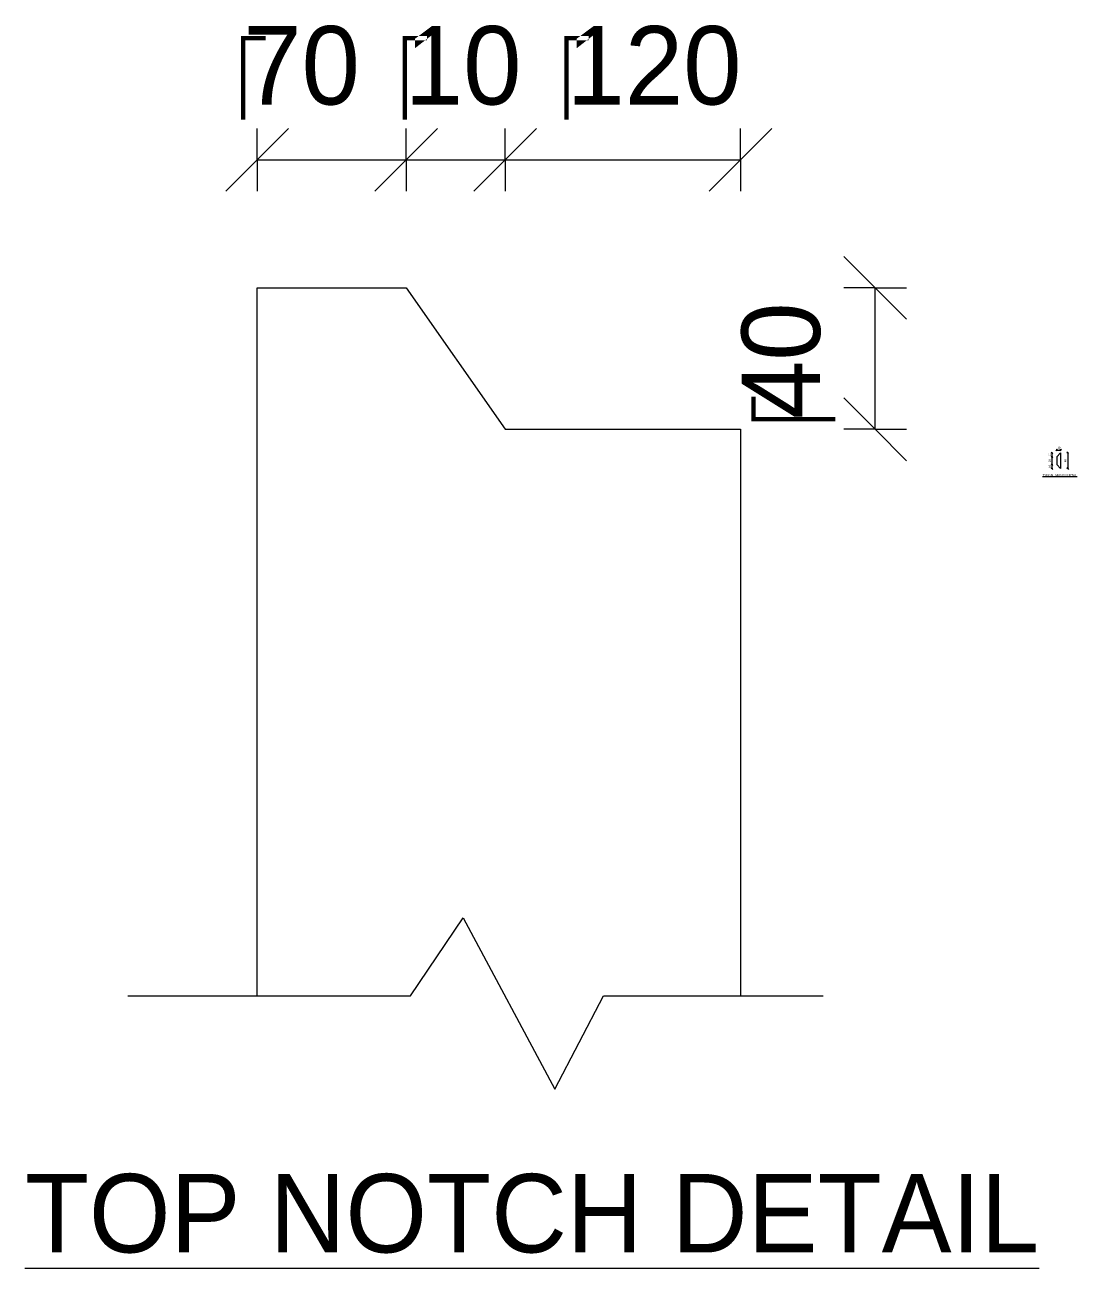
# Model space of a CAD drawing. Header units: millimetres. Extents: x 7271 to 21997, y -3310 to 18539.
# Drawn here: x 19315 to 21997, y 1067 to 4236 of the extents above; entities that cross this region are included whole.
import ezdxf

# ---------------------------------------------------------------- set-up
doc = ezdxf.new("R2010")
doc.units = ezdxf.units.MM
for name, color, linetype, lineweight in [('A-ANNO-DIMS', 211, 'Continuous', 9), ('A-ANNO-DIMS-2', 211, 'Continuous', 9), ('A-ANNO-DIMS-80', 211, 'Continuous', 9), ('A-DETL-THIN', 151, 'Continuous', 18), ('G-ANNO-TEXT', 231, 'Continuous', 9)]:
    doc.layers.add(name, color=color, linetype=linetype, lineweight=lineweight)
doc.styles.add('Arial_3', font='arial.ttf', dxfattribs={"height": 5})
doc.styles.add('Nirmala UI Semilight_3', font='NirmalaS.ttf', dxfattribs={"height": 200})
doc.styles.add('Nirmala UI Semilight_4', font='NirmalaS.ttf', dxfattribs={"height": 200})
doc.styles.add('Nirmala UI Semilight_5', font='NirmalaS.ttf', dxfattribs={"height": 5})
doc.dimstyles.new('Arrow_Filled_-_2_5_NI_UI_3', dxfattribs={"dimscale": 304.8, "dimtxt": 209.472789, "dimasz": 0.524934, "dimexe": 0.262467, "dimexo": 0.0625, "dimgap": 0.262467, "dimtad": 1, "dimdec": 4, "dimzin": 0, "dimdsep": 46, "dimtxsty": 'Nirmala UI Semilight_3', "dimblk1": 'OBLIQUE', "dimblk2": 'OBLIQUE', "dimsah": 1, "dimcen": 0.09, "dimazin": 0, "dimtfac": 1, "dimtdec": 4, "dimtix": 1, "dimtmove": 2, "dimatfit": 3, "dimfxl": 0.262467, "dimfxlon": 1, "dimtvp": 1, "dimtolj": 1, "dimtzin": 0, "dimarcsym": 2})
doc.dimstyles.new('Arrow_Filled_-_2_5_NI_UI_4', dxfattribs={"dimscale": 304.8, "dimtxt": 209.472789, "dimasz": 0.524934, "dimexe": 0.262467, "dimexo": 0.0625, "dimgap": 0.262467, "dimtad": 1, "dimdec": 4, "dimzin": 0, "dimdsep": 46, "dimtxsty": 'Nirmala UI Semilight_3', "dimblk1": 'OBLIQUE', "dimblk2": 'OBLIQUE', "dimsah": 1, "dimcen": 0.09, "dimazin": 0, "dimtfac": 1, "dimtdec": 4, "dimtix": 1, "dimtmove": 0, "dimatfit": 3, "dimfxl": 0.262467, "dimfxlon": 1, "dimtvp": 1, "dimtolj": 1, "dimtzin": 0, "dimarcsym": 2})
doc.dimstyles.new('Arrow_Filled_-_2_5_NI_UI_5', dxfattribs={"dimscale": 304.8, "dimtxt": 5.23682, "dimasz": 0.013123, "dimexe": 0.006562, "dimexo": 0.0625, "dimgap": 0.006562, "dimtad": 1, "dimdec": 4, "dimzin": 0, "dimdsep": 46, "dimtxsty": 'Nirmala UI Semilight_5', "dimblk1": 'OBLIQUE', "dimblk2": 'OBLIQUE', "dimsah": 1, "dimcen": 0.09, "dimazin": 0, "dimtfac": 1, "dimtdec": 4, "dimtix": 1, "dimtmove": 0, "dimatfit": 3, "dimfxl": 0.006562, "dimfxlon": 1, "dimtvp": 1, "dimtolj": 1, "dimtzin": 0, "dimarcsym": 2})

# ---------------------------------------------------------------- blocks, each defined once
blk = doc.blocks.new('DIMBLOCK40-TOP NOTCH DETAIL')
at = {"layer": 'A-ANNO-DIMS-80'}
for p, q in [((19906.6, 3891.8), (19986.6, 3971.8)), ((19906.6, 3891.8), (19906.6, 3971.8)), ((20286.6, 3891.8), (20366.6, 3971.8)), ((20286.6, 3891.8), (20286.6, 3971.8)), ((19906.6, 3891.8), (19826.6, 3811.8)), ((19906.6, 3891.8), (20286.6, 3891.8)), ((19906.6, 3891.8), (19906.6, 3811.8)), ((20286.6, 3891.8), (20206.6, 3811.8)), ((20286.6, 3891.8), (20286.6, 3811.8))]:
    blk.add_line(p, q, dxfattribs=at)
at = {"layer": 'A-ANNO-DIMS-80', "color": 0, "insert": (19871.4, 4232.7), "char_height": 200, "width": 356.485, "attachment_point": 1, "line_spacing_factor": 1.142579, "style": 'Nirmala UI Semilight_3'}
blk.add_mtext('\u202a70', dxfattribs=at)
blk = doc.blocks.new('_Oblique')
at = {"color": 0, "linetype": 'ByBlock', "lineweight": -2}
blk.add_line((-0.5, -0.5), (0.5, 0.5), dxfattribs=at)
blk = doc.blocks.new('DIMBLOCK41-TOP NOTCH DETAIL')
at = {"layer": 'A-ANNO-DIMS-80'}
for p, q in [((20286.6, 3891.8), (20366.6, 3971.8)), ((20286.6, 3891.8), (20286.6, 3971.8)), ((20539, 3891.8), (20619, 3971.8)), ((20539, 3891.8), (20539, 3971.8)), ((20286.6, 3891.8), (20206.6, 3811.8)), ((20286.6, 3891.8), (20539, 3891.8)), ((20286.6, 3891.8), (20286.6, 3811.8)), ((20539, 3891.8), (20459, 3811.8)), ((20539, 3891.8), (20539, 3811.8))]:
    blk.add_line(p, q, dxfattribs=at)
at = {"layer": 'A-ANNO-DIMS-80', "color": 0, "insert": (20283.3, 4232.7), "char_height": 200, "width": 310.781, "attachment_point": 1, "line_spacing_factor": 1.142579, "style": 'Nirmala UI Semilight_3'}
blk.add_mtext('\u202a10', dxfattribs=at)
blk = doc.blocks.new('DIMBLOCK42-TOP NOTCH DETAIL')
at = {"layer": 'A-ANNO-DIMS-80'}
for p, q in [((20539, 3891.8), (20619, 3971.8)), ((20539, 3891.8), (20539, 3971.8)), ((21139, 3891.8), (21219, 3971.8)), ((21139, 3891.8), (21139, 3971.8)), ((20539, 3891.8), (20459, 3811.8)), ((20539, 3891.8), (21139, 3891.8)), ((20539, 3891.8), (20539, 3811.8)), ((21139, 3891.8), (21059, 3811.8)), ((21139, 3891.8), (21139, 3811.8))]:
    blk.add_line(p, q, dxfattribs=at)
at = {"layer": 'A-ANNO-DIMS-80', "color": 0, "insert": (20695.5, 4232.7), "char_height": 200, "width": 493.594, "attachment_point": 1, "line_spacing_factor": 1.142579, "style": 'Nirmala UI Semilight_3'}
blk.add_mtext('\u202a120', dxfattribs=at)
blk = doc.blocks.new('DIMBLOCK43-TOP NOTCH DETAIL')
at = {"layer": 'A-ANNO-DIMS-80'}
for p, q in [((21482.6, 3565.5), (21402.6, 3645.5)), ((21482.6, 3565.5), (21402.6, 3565.5)), ((21482.6, 3205), (21482.6, 3565.5)), ((21482.6, 3565.5), (21562.6, 3485.5)), ((21482.6, 3565.5), (21562.6, 3565.5)), ((21482.6, 3205), (21402.6, 3285)), ((21482.6, 3205), (21402.6, 3205)), ((21482.6, 3205), (21562.6, 3125)), ((21482.6, 3205), (21562.6, 3205))]:
    blk.add_line(p, q, dxfattribs=at)
at = {"layer": 'A-ANNO-DIMS-80', "color": 0, "insert": (21141.7, 3231), "char_height": 200, "width": 370.196, "attachment_point": 1, "rotation": 90, "line_spacing_factor": 1.142579, "style": 'Nirmala UI Semilight_3'}
blk.add_mtext('\u202a40', dxfattribs=at)
blk = doc.blocks.new('DIMBLOCK44-GROOVE DETAIL')
at = {"layer": 'A-ANNO-DIMS-2'}
for p, q in [((21945.1, 3152), (21943.1, 3150)), ((21945.1, 3152), (21947.1, 3154)), ((21945.1, 3152), (21945.1, 3154)), ((21945.1, 3152), (21955.1, 3152)), ((21945.1, 3152), (21945.1, 3150)), ((21955.1, 3152), (21953.1, 3150)), ((21955.1, 3152), (21957.1, 3154)), ((21955.1, 3152), (21955.1, 3154)), ((21955.1, 3152), (21955.1, 3150))]:
    blk.add_line(p, q, dxfattribs=at)
at = {"layer": 'A-ANNO-DIMS-2', "color": 0, "insert": (21946.9, 3160.6), "char_height": 5, "width": 7.77, "attachment_point": 1, "line_spacing_factor": 1.142579, "style": 'Nirmala UI Semilight_5'}
blk.add_mtext('10', dxfattribs=at)
blk = doc.blocks.new('DIMBLOCK45-GROOVE DETAIL')
at = {"layer": 'A-ANNO-DIMS-2'}
for p, q in [((21933, 3144.9), (21931, 3146.9)), ((21933, 3144.9), (21931, 3144.9)), ((21933, 3134.9), (21931, 3136.9)), ((21933, 3144.9), (21933, 3134.9)), ((21933, 3144.9), (21935, 3142.9)), ((21933, 3144.9), (21935, 3144.9)), ((21933, 3134.9), (21931, 3134.9)), ((21933, 3134.9), (21935, 3132.9)), ((21933, 3134.9), (21935, 3134.9))]:
    blk.add_line(p, q, dxfattribs=at)
at = {"layer": 'A-ANNO-DIMS-2', "color": 0, "insert": (21924.5, 3136.7), "char_height": 5, "width": 7.77, "attachment_point": 1, "rotation": 90, "line_spacing_factor": 1.142579, "style": 'Nirmala UI Semilight_5'}
blk.add_mtext('10', dxfattribs=at)
blk = doc.blocks.new('DIMBLOCK46-GROOVE DETAIL')
at = {"layer": 'A-ANNO-DIMS-2'}
for p, q in [((21933, 3134.9), (21931, 3136.9)), ((21933, 3134.9), (21931, 3134.9)), ((21933, 3114.9), (21931, 3116.9)), ((21933, 3114.9), (21931, 3114.9)), ((21933, 3134.9), (21933, 3114.9)), ((21933, 3134.9), (21935, 3132.9)), ((21933, 3134.9), (21935, 3134.9)), ((21933, 3114.9), (21935, 3112.9)), ((21933, 3114.9), (21935, 3114.9))]:
    blk.add_line(p, q, dxfattribs=at)
at = {"layer": 'A-ANNO-DIMS-2', "color": 0, "insert": (21924.5, 3121.1), "char_height": 5, "width": 9.141, "attachment_point": 1, "rotation": 90, "line_spacing_factor": 1.142579, "style": 'Nirmala UI Semilight_5'}
blk.add_mtext('20', dxfattribs=at)
blk = doc.blocks.new('DIMBLOCK47-GROOVE DETAIL')
at = {"layer": 'A-ANNO-DIMS-2'}
for p, q in [((21933, 3114.9), (21931, 3116.9)), ((21933, 3114.9), (21931, 3114.9)), ((21933, 3104.9), (21931, 3106.9)), ((21933, 3114.9), (21933, 3104.9)), ((21933, 3114.9), (21935, 3112.9)), ((21933, 3114.9), (21935, 3114.9)), ((21933, 3104.9), (21931, 3104.9)), ((21933, 3104.9), (21935, 3102.9)), ((21933, 3104.9), (21935, 3104.9))]:
    blk.add_line(p, q, dxfattribs=at)
at = {"layer": 'A-ANNO-DIMS-2', "color": 0, "insert": (21924.5, 3106.7), "char_height": 5, "width": 7.77, "attachment_point": 1, "rotation": 90, "line_spacing_factor": 1.142579, "style": 'Nirmala UI Semilight_5'}
blk.add_mtext('10', dxfattribs=at)
blk = doc.blocks.new('DIMBLOCK48-GROOVE DETAIL')
at = {"layer": 'A-ANNO-DIMS-2'}
for p, q in [((21973.2, 3144.9), (21971.2, 3146.9)), ((21973.2, 3144.9), (21971.2, 3144.9)), ((21973.2, 3144.9), (21973.2, 3104.9)), ((21973.2, 3144.9), (21975.2, 3142.9)), ((21973.2, 3144.9), (21975.2, 3144.9)), ((21973.2, 3104.9), (21971.2, 3106.9)), ((21973.2, 3104.9), (21971.2, 3104.9)), ((21973.2, 3104.9), (21975.2, 3102.9)), ((21973.2, 3104.9), (21975.2, 3104.9))]:
    blk.add_line(p, q, dxfattribs=at)
at = {"layer": 'A-ANNO-DIMS-2', "color": 0, "insert": (21964.7, 3121.1), "char_height": 5, "width": 9.255, "attachment_point": 1, "rotation": 90, "line_spacing_factor": 1.142579, "style": 'Nirmala UI Semilight_5'}
blk.add_mtext('40', dxfattribs=at)

msp = doc.modelspace()

# ---------------------------------------------------------------- linework, layer by layer
at = {"layer": 'A-DETL-THIN', "lineweight": 9}
for p, q in [((19906.5876, 1760.77489), (19906.5876, 3565.45823)), ((19906.5876, 3565.45823), (20286.5876, 3565.45823)), ((20286.5876, 3565.45823), (20538.96123, 3205.03133)), ((20538.96123, 3205.03133), (21138.96123, 3205.03133)), ((21138.96123, 3205.03133), (21138.96123, 1760.77489)), ((20297.56739, 1760.77489), (20431.77369, 1959.7439)), ((20431.77369, 1959.7439), (20665.97347, 1523.30928)), ((19577.56739, 1760.77489), (20297.56739, 1760.77489)), ((20665.97347, 1523.30928), (20789.60219, 1760.77489)), ((20789.60219, 1760.77489), (21349.60219, 1760.77489))]:
    msp.add_line(p, q, dxfattribs=at)
at = {"layer": 'A-DETL-THIN'}
for p, q in [((21945.11407, 3134.93342), (21955.11407, 3144.93342)), ((21955.11407, 3144.93342), (21955.11407, 3104.93342)), ((21945.11407, 3134.93342), (21945.11407, 3114.93342)), ((21945.11407, 3134.93342), (21945.91407, 3134.93342)), ((21945.11407, 3114.93342), (21955.11407, 3104.93342)), ((21945.11407, 3114.93342), (21945.91407, 3114.93342))]:
    msp.add_line(p, q, dxfattribs=at)

# ---------------------------------------------------------------- texts
at = {"layer": 'G-ANNO-TEXT', "color": 7, "attachment_point": 1}
for s, insert, char_height, width, style in [('\\LTYPICAL GROOVE DETAIL', (21909.11284, 3090.65698), 5, 106.784775, 'Arial_3'), ('\\LTOP NOTCH DETAIL', (19314.68884, 1307.16895), 200, 2975.864, 'Nirmala UI Semilight_4')]:
    msp.add_mtext(s, dxfattribs=dict(at, insert=insert, char_height=char_height, width=width, style=style))

# ---------------------------------------------------------------- dimensions: what is measured, and where the dimension line sits
at = {"layer": 'A-ANNO-DIMS'}
for base, p1, p2, text, override, picture, middle in [((20286.5876, 3891.80151), (19906.5876, 3811.80151), (20286.5876, 3811.80151), '\u202a70', {"dimpost": '<>', "dimfxl": 380}, 'DIMBLOCK40-TOP NOTCH DETAIL', (20049.64339, 4099.40571)), ((21138.96123, 3891.80151), (20538.96123, 3811.80151), (21138.96123, 3811.80151), '\u202a120', {"dimpost": '<>', "dimfxl": 600}, 'DIMBLOCK42-TOP NOTCH DETAIL', (20942.3097, 4099.40571))]:
    dim = msp.add_linear_dim(base=base, p1=p1, p2=p2, text=text, dimstyle='Arrow_Filled_-_2_5_NI_UI_3', override=override, dxfattribs=at)
    dim.commit()
    dim.dimension.update_dxf_attribs({"geometry": picture, "text_midpoint": middle, "dimtype": 160})
dim = msp.add_linear_dim(base=(20538.96123, 3891.80151), p1=(20286.5876, 3811.80151), p2=(20538.96123, 3811.80151), text='\u202a10', dimstyle='Arrow_Filled_-_2_5_NI_UI_4', override={"dimpost": '<>', "dimfxl": 252.373632}, dxfattribs=at)
dim.commit()
dim.dimension.update_dxf_attribs({"geometry": 'DIMBLOCK41-TOP NOTCH DETAIL', "text_midpoint": (20412.77442, 4092.79155)})
dim = msp.add_linear_dim(base=(21482.61672, 3565.45823), p1=(21402.61672, 3205.03133), p2=(21402.61672, 3565.45823), angle=90, text='\u202a40', dimstyle='Arrow_Filled_-_2_5_NI_UI_4', override={"dimpost": '<>', "dimfxl": 360.426899}, dxfattribs=at)
dim.commit()
dim.dimension.update_dxf_attribs({"geometry": 'DIMBLOCK43-TOP NOTCH DETAIL', "text_midpoint": (21282.18456, 3385.24478)})
for base, p1, p2, override, picture, middle in [((21933.01356, 3134.93342), (21935.01356, 3144.93342), (21935.01356, 3134.93342), {"dimpost": '<>', "dimfxl": 10}, 'DIMBLOCK45-GROOVE DETAIL', (21928.41593, 3139.93342)), ((21933.01356, 3114.93342), (21935.01356, 3134.93342), (21935.01356, 3114.93342), {"dimpost": '<>', "dimfxl": 20}, 'DIMBLOCK46-GROOVE DETAIL', (21928.42988, 3124.93342)), ((21973.1902, 3104.93342), (21971.1902, 3144.93342), (21971.1902, 3104.93342), {"dimpost": '<>', "dimfxl": 40}, 'DIMBLOCK48-GROOVE DETAIL', (21968.60652, 3124.93342)), ((21933.01356, 3104.93342), (21935.01356, 3114.93342), (21935.01356, 3104.93342), {"dimpost": '<>', "dimfxl": 10}, 'DIMBLOCK47-GROOVE DETAIL', (21928.41593, 3109.93342))]:
    dim = msp.add_linear_dim(base=base, p1=p1, p2=p2, angle=90, dimstyle='Arrow_Filled_-_2_5_NI_UI_5', override=override, dxfattribs=at)
    dim.commit()
    dim.dimension.update_dxf_attribs({"geometry": picture, "text_midpoint": middle})
dim = msp.add_linear_dim(base=(21955.11407, 3152.04854), p1=(21945.11407, 3150.04854), p2=(21955.11407, 3150.04854), dimstyle='Arrow_Filled_-_2_5_NI_UI_5', override={"dimpost": '<>', "dimfxl": 10}, dxfattribs=at)
dim.commit()
dim.dimension.update_dxf_attribs({"geometry": 'DIMBLOCK44-GROOVE DETAIL', "text_midpoint": (21950.11407, 3156.64617)})

doc.saveas('drawing.dxf')
